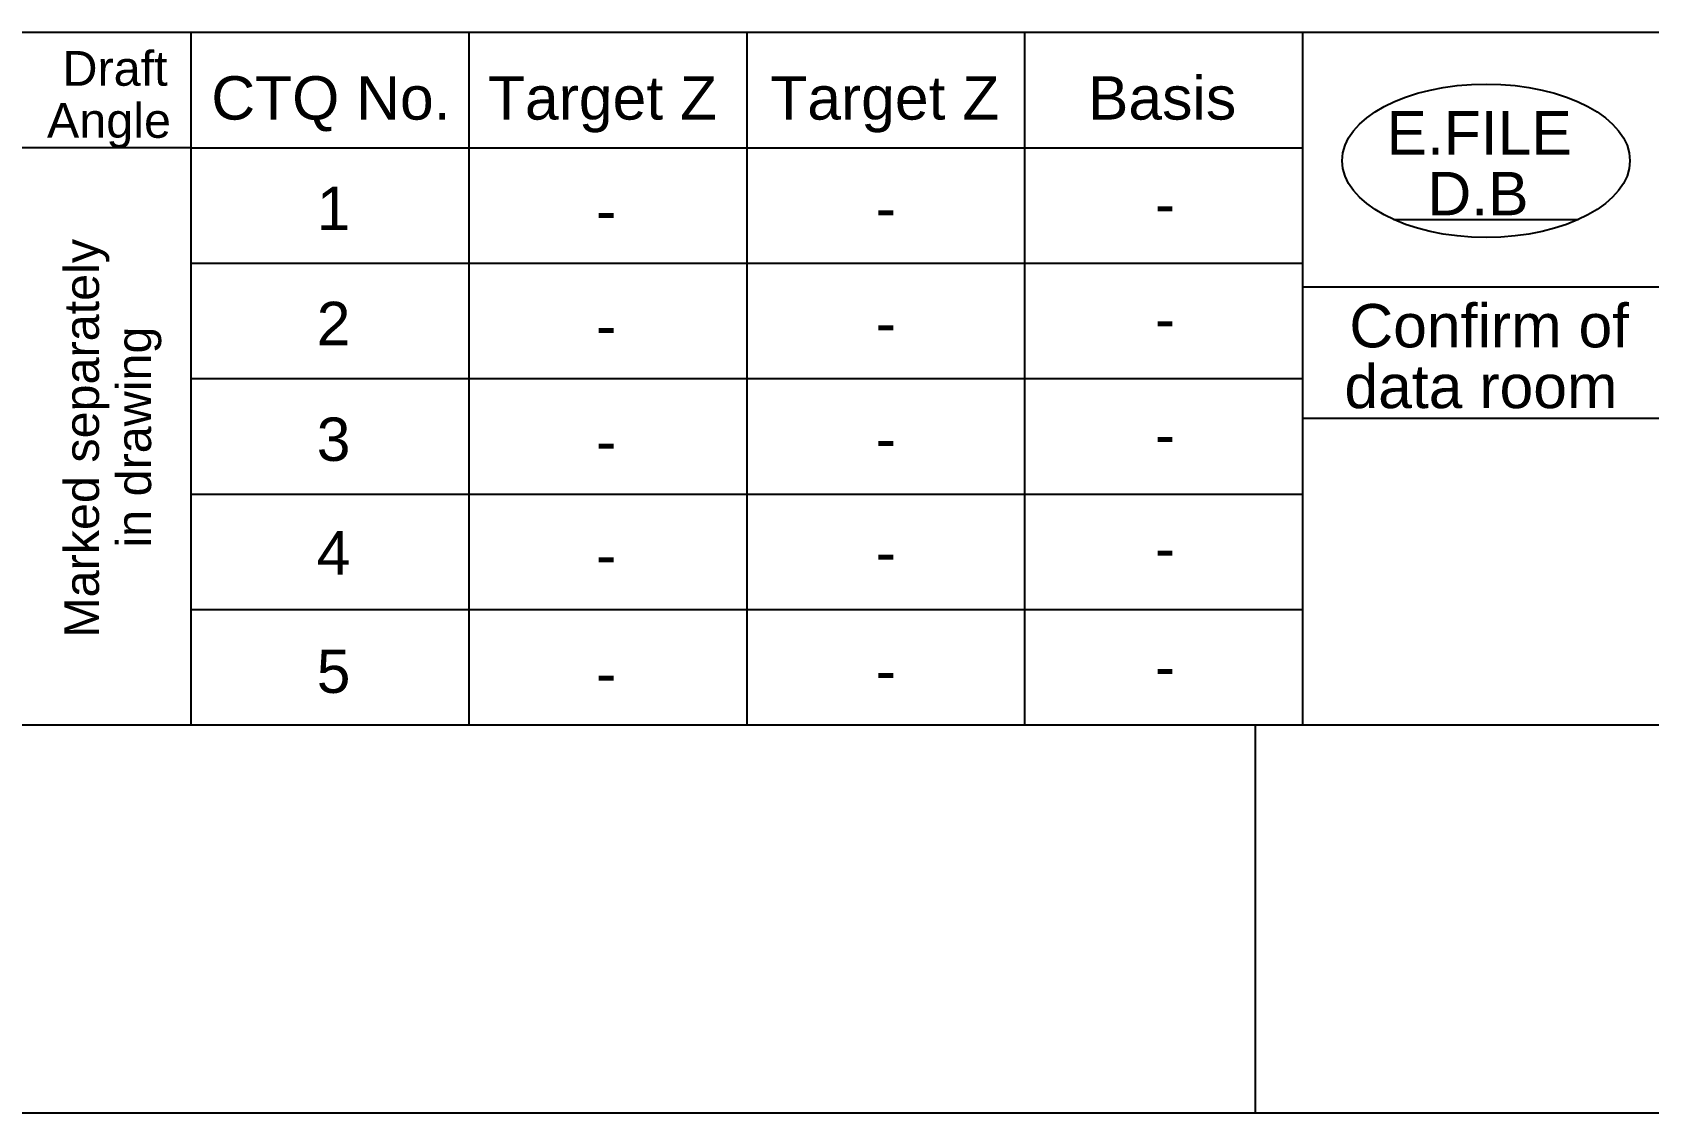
# Model space of a CAD drawing. Header units: millimetres. Extents: x 0 to 420, y 0 to 297.
# Drawn here: x 139.6 to 232.7, y 0 to 62.2 of the extents above; entities that cross this region are included whole.
import ezdxf

# ---------------------------------------------------------------- set-up
doc = ezdxf.new("R2010")
doc.units = ezdxf.units.MM
doc.linetypes.add('SLD-실선', pattern=[0])
doc.layers.add('TEMPLATE', color=3, linetype='SLD-실선', lineweight=25)
doc.styles.add('SLDTEXTSTYLE0', font='Arial Unicode MS')
doc.styles.add('SLDTEXTSTYLE2', font='Arial Unicode MS')

# ---------------------------------------------------------------- blocks, each defined once
blk = doc.blocks.new('SW_NOTE_0_2')
at = {"layer": 'TEMPLATE', "color": 0, "char_height": 2.5, "attachment_point": 2, "style": 'SLDTEXTSTYLE2'}
for s, insert in [('E.FILE', (5.391, 3.221)), ('D.B', (5.322, -0.279))]:
    blk.add_mtext(s, dxfattribs=dict(at, insert=insert))
blk = doc.blocks.new('SW_NOTE_0_5')
at = {"layer": 'TEMPLATE', "color": 0, "char_height": 2, "attachment_point": 2, "style": 'SLDTEXTSTYLE0'}
for s, insert in [('Draft ', (3.281, 2.577)), ('Angle', (2.931, -0.423))]:
    blk.add_mtext(s, dxfattribs=dict(at, insert=insert))
blk = doc.blocks.new('SW_NOTE_0_7')
at = {"layer": 'TEMPLATE', "color": 0, "char_height": 2.5, "attachment_point": 2, "style": 'SLDTEXTSTYLE0'}
for s, insert in [('Confirm of ', (8.242, 3.221)), ('data room', (7.767, -0.279))]:
    blk.add_mtext(s, dxfattribs=dict(at, insert=insert))
blk = doc.blocks.new('SW_NOTE_0_9')
at = {"layer": 'TEMPLATE', "color": 0, "char_height": 2, "attachment_point": 2, "rotation": 90, "style": 'SLDTEXTSTYLE0'}
for s, insert in [('Marked separately', (-2.577, 11.125)), ('in drawing', (0.423, 11.197))]:
    blk.add_mtext(s, dxfattribs=dict(at, insert=insert))

msp = doc.modelspace()

# ---------------------------------------------------------------- linework, layer by layer
at = {"layer": 'TEMPLATE'}
for p, q in [((52.41505, 62.2412), (212.71934, 62.2412)), ((148.71934, 62.2412), (148.71934, 22.3412)), ((164.71934, 62.2412), (164.71934, 22.3412)), ((180.71934, 62.2412), (180.71934, 22.3412)), ((196.71934, 62.2412), (196.71934, 22.3412)), ((212.71934, 62.2412), (233.87712, 62.2412)), ((212.71934, 62.2412), (212.71934, 22.3412)), ((148.71934, 55.5912), (58.89556, 55.5912)), ((148.71934, 55.5912), (212.71934, 55.5912)), ((217.97106, 51.4541), (228.61475, 51.4541)), ((148.71934, 48.9412), (212.71934, 48.9412)), ((212.71934, 47.58331), (233.87712, 47.58331)), ((148.71934, 42.2912), (212.71934, 42.2912)), ((212.71934, 40.01149), (233.87712, 40.01149)), ((148.71934, 35.6412), (212.71934, 35.6412)), ((148.71934, 28.9912), (212.71934, 28.9912)), ((20.94318, 22.3412), (399.05682, 22.3412)), ((210, 22.3412), (210, 0)), ((0, 0), (420, 0))]:
    msp.add_line(p, q, dxfattribs=at)
msp.add_ellipse((223.2929, 54.84117), major_axis=(8.28685, 0), ratio=0.53321538, dxfattribs=at)

# ---------------------------------------------------------------- block references
for name, p in [('SW_NOTE_0_5', (141.06678, 58.58619)), ('SW_NOTE_0_2', (217.50806, 54.47919)), ('SW_NOTE_0_9', (144.00079, 27.72446)), ('SW_NOTE_0_7', (215.23307, 43.36866))]:
    msp.add_blockref(name, p, dxfattribs=at)

# ---------------------------------------------------------------- texts
at = {"layer": 'TEMPLATE', "char_height": 2.5, "attachment_point": 2, "style": 'SLDTEXTSTYLE0'}
for s, insert in [('CTQ No.', (156.77865, 59.71219)), ('Target Z', (172.41456, 59.71219)), ('Target Z', (188.67086, 59.71219)), ('Basis', (204.63818, 59.71219)), ('1', (156.93229, 53.34291)), ('-', (204.80071, 53.60926)), ('-', (172.62949, 53.22873)), ('-', (188.72851, 53.38103)), ('2', (156.93229, 46.71676)), ('-', (172.62949, 46.60258)), ('-', (188.72851, 46.75487)), ('-', (204.80071, 46.98311)), ('3', (156.93229, 40.04931)), ('-', (172.62949, 39.93513)), ('-', (188.72851, 40.08742)), ('-', (204.80071, 40.31566)), ('4', (156.93229, 33.50401)), ('-', (172.62949, 33.38983)), ('-', (188.72851, 33.54212)), ('-', (204.80071, 33.77036)), ('5', (156.93229, 26.68332)), ('-', (172.62949, 26.56914)), ('-', (188.72851, 26.72144)), ('-', (204.80071, 26.94967))]:
    msp.add_mtext(s, dxfattribs=dict(at, insert=insert))

doc.saveas('drawing.dxf')
